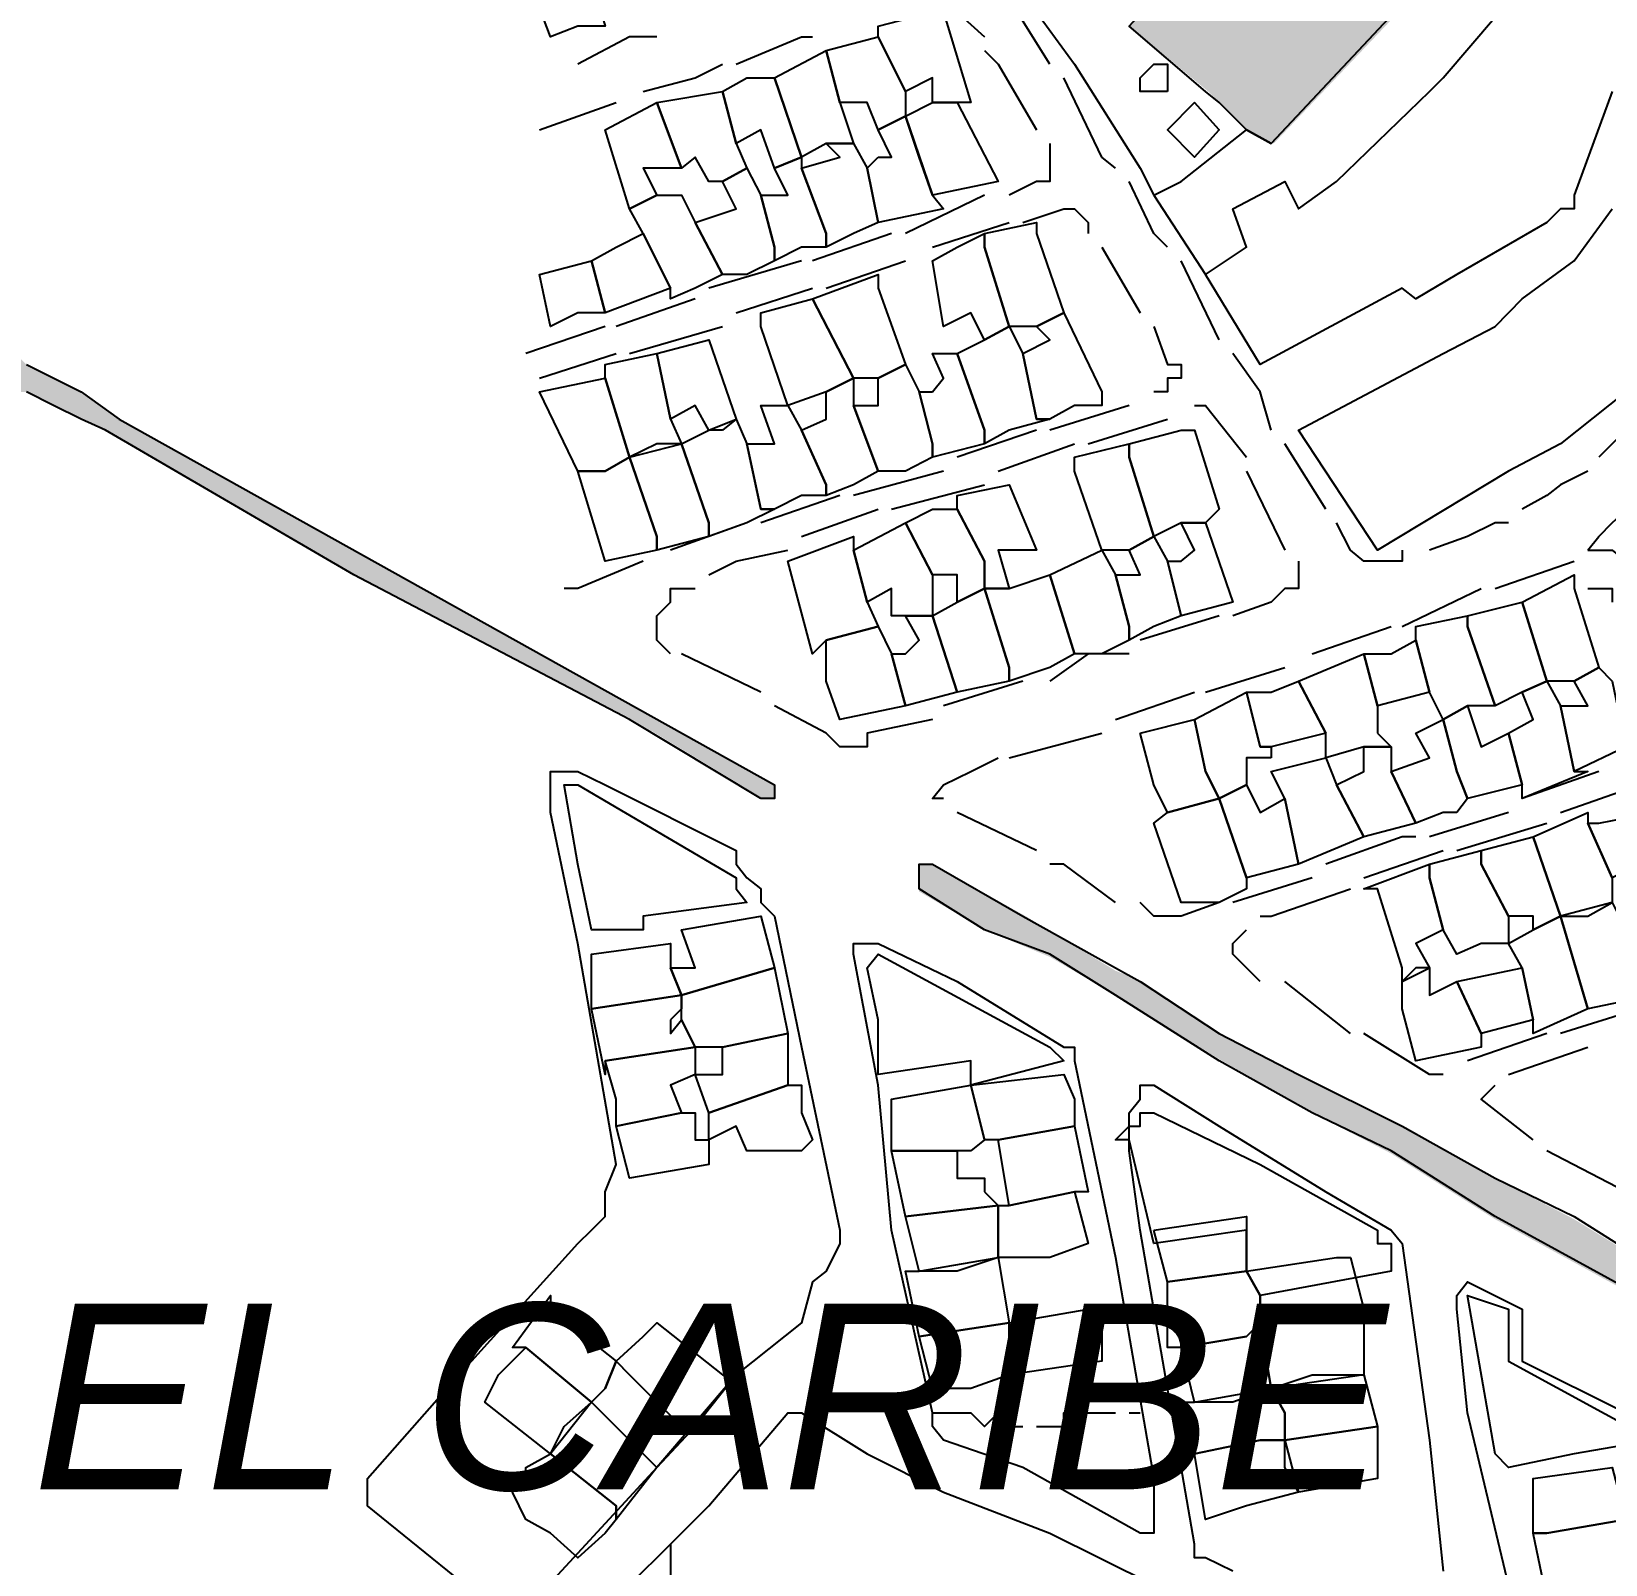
# Model space of a CAD drawing. Header units: millimetres. Extents: x -3588 to 75209, y -3737 to 38254.
# Drawn here: x 3401 to 3563.7, y 20118.2 to 20276.7 of the extents above; entities that cross this region are included whole.
import ezdxf

# ---------------------------------------------------------------- set-up
doc = ezdxf.new("R2010")
doc.units = ezdxf.units.MM
for name, color, linetype in [('H', 250, 'Continuous'), ('P', 253, 'Continuous'), ('T', 7, 'Continuous')]:
    doc.layers.add(name, color=color, linetype=linetype)

msp = doc.modelspace()

# ---------------------------------------------------------------- hatches: boundary and pattern name
at = {"layer": 'H', "linetype": 'Continuous'}
for points in [[(3548.364, 20290.815), (3551.181, 20287.998), (3529.448, 20265.129), (3526.615, 20266.537), (3524.087, 20269.082), (3522.662, 20270.49), (3514.484, 20277.26), (3536.217, 20300.417), (3548.364, 20290.815), (3548.364, 20290.815)], [(3477.788, 20197.385), (3476.652, 20197.385), (3463.113, 20205.563), (3434.594, 20220.239), (3408.908, 20235.202), (3406.091, 20236.611), (3403.259, 20238.035), (3400.714, 20239.443), (3397.897, 20239.443), (3393.944, 20240.563), (3389.719, 20240.563), (3385.767, 20240.563), (3382.934, 20239.443), (3381.814, 20239.443), (3381.814, 20240.563), (3381.814, 20241.988), (3384.342, 20243.396), (3385.767, 20244.804), (3387.175, 20246.213), (3388.583, 20248.757), (3388.583, 20250.166), (3389.719, 20250.166), (3391.128, 20250.166), (3393.944, 20247.349), (3396.489, 20246.213), (3399.306, 20243.396), (3400.714, 20241.988), (3406.091, 20239.443), (3410.044, 20236.611), (3477.788, 20198.794), (3477.788, 20197.385), (3477.788, 20197.385)], [(3586.181, 20136.411), (3576.867, 20140.364), (3567.265, 20145.725), (3552.317, 20153.903), (3541.579, 20160.689), (3533.401, 20164.914), (3524.087, 20170.275), (3513.076, 20177.061), (3506.291, 20181.014), (3499.521, 20183.83), (3492.751, 20187.783), (3492.751, 20189.192), (3492.751, 20190.6), (3494.16, 20190.6), (3503.762, 20185.239), (3513.076, 20179.589), (3515.893, 20178.469), (3524.087, 20172.82), (3531.993, 20168.867), (3542.987, 20163.506), (3552.317, 20158.144), (3560.495, 20153.903), (3571.506, 20147.134), (3578.275, 20143.181), (3589.014, 20137.82), (3595.783, 20133.579), (3602.553, 20129.626), (3617.516, 20121.448), (3624.286, 20116.087), (3629.663, 20113.254), (3633.616, 20109.301), (3639.249, 20106.484), (3647.155, 20103.94), (3655.349, 20099.715), (3662.119, 20098.29), (3663.527, 20098.29), (3668.888, 20095.762), (3675.674, 20094.338), (3682.443, 20092.929), (3693.454, 20090.401), (3707.009, 20087.568), (3720.548, 20084.751), (3721.685, 20083.615), (3721.685, 20082.207), (3719.14, 20082.207), (3697.407, 20086.16), (3689.213, 20088.976), (3682.443, 20090.401), (3675.674, 20090.401), (3667.48, 20092.929), (3660.71, 20095.762), (3655.349, 20098.29), (3649.988, 20099.715), (3643.202, 20102.531), (3636.433, 20106.484), (3629.663, 20110.725), (3618.925, 20117.495), (3606.506, 20124.264), (3601.145, 20126.809), (3595.783, 20131.05), (3586.181, 20136.411), (3586.181, 20136.411)]]:
    msp.add_hatch(color=256, dxfattribs=at).paths.add_polyline_path(points)

# ---------------------------------------------------------------- linework, layer by layer
at = {"layer": 'P'}
for points in [[(3553.726, 20300.417), (3545.532, 20304.37), (3541.579, 20305.779), (3537.354, 20308.595), (3533.401, 20310.02), (3531.993, 20311.14), (3528.04, 20312.548), (3526.615, 20310.02), (3525.207, 20307.187), (3522.39, 20304.37), (3519.846, 20301.826), (3517.029, 20297.585), (3511.668, 20292.223), (3508.835, 20288.271), (3507.715, 20286.862), (3504.882, 20285.454), (3503.474, 20282.909), (3504.882, 20278.684), (3508.835, 20273.323), (3515.605, 20262.585), (3517.029, 20259.768)], [(3549.485, 20289.695), (3550.893, 20288.271), (3529.16, 20265.129), (3526.615, 20266.537), (3523.799, 20269.37), (3522.39, 20270.49), (3514.484, 20277.26), (3535.929, 20300.417), (3548.364, 20290.815), (3549.485, 20289.695)], [(3517.029, 20259.768), (3519.846, 20261.176), (3526.615, 20266.537), (3529.16, 20265.129), (3550.893, 20288.271), (3548.364, 20290.815), (3553.726, 20300.417)], [(3457.463, 20277.26), (3454.631, 20276.14), (3452.102, 20282.909), (3454.631, 20284.046), (3454.631, 20285.454), (3457.463, 20286.862), (3460.28, 20277.26), (3457.463, 20277.26)], [(3494.16, 20281.501), (3495.28, 20281.501), (3495.28, 20280.093), (3496.704, 20278.684), (3499.521, 20276.14)], [(3564.448, 20270.49), (3560.495, 20259.768), (3560.495, 20258.36), (3559.087, 20258.36), (3557.678, 20256.935), (3548.364, 20251.574), (3544.123, 20249.045), (3542.715, 20250.166), (3528.04, 20242.26), (3522.39, 20251.574), (3526.615, 20254.407), (3525.207, 20258.36), (3530.568, 20261.176), (3531.993, 20258.36), (3535.929, 20261.176), (3545.532, 20270.49), (3546.94, 20271.899), (3555.134, 20281.501)], [(3506.291, 20273.323), (3502.066, 20280.093)], [(3488.51, 20276.14), (3488.51, 20277.26), (3494.16, 20278.684), (3495.28, 20278.684), (3498.113, 20269.37), (3496.704, 20269.37), (3494.16, 20269.37), (3494.16, 20271.899), (3491.343, 20270.49), (3488.51, 20276.14)], [(3465.641, 20276.14), (3462.824, 20276.14), (3457.463, 20273.323)], [(3473.835, 20273.323), (3480.605, 20276.14), (3481.741, 20276.14)], [(3491.343, 20270.49), (3491.343, 20267.946), (3488.51, 20266.537), (3487.39, 20269.37), (3484.557, 20269.37), (3483.149, 20274.731), (3488.51, 20276.14), (3491.343, 20270.49)], [(3484.557, 20269.37), (3485.966, 20265.129), (3483.149, 20265.129), (3480.605, 20263.721), (3477.788, 20271.899), (3483.149, 20274.731), (3484.557, 20269.37)], [(3499.521, 20274.731), (3500.929, 20273.323), (3504.882, 20266.537)], [(3464.233, 20270.49), (3469.594, 20271.899), (3472.427, 20273.323)], [(3518.437, 20270.49), (3517.029, 20270.49), (3515.605, 20270.49), (3515.605, 20271.899), (3517.029, 20273.323), (3518.437, 20273.323), (3518.437, 20271.899), (3518.437, 20270.49)], [(3474.955, 20271.899), (3477.788, 20271.899), (3480.605, 20263.721), (3477.788, 20262.585), (3476.38, 20266.537), (3473.835, 20265.129), (3472.427, 20270.49), (3474.955, 20271.899)], [(3511.668, 20263.721), (3507.715, 20271.899)], [(3453.51, 20266.537), (3461.416, 20269.37)], [(3467.065, 20262.585), (3464.233, 20262.585), (3465.641, 20259.768), (3462.824, 20258.36), (3460.28, 20266.537), (3465.641, 20269.37), (3468.186, 20262.585), (3467.065, 20262.585)], [(3473.835, 20265.129), (3474.955, 20262.585), (3472.427, 20261.176), (3471.018, 20261.176), (3469.594, 20263.721), (3468.186, 20262.585), (3465.641, 20269.37), (3472.427, 20270.49), (3473.835, 20265.129)], [(3492.751, 20263.721), (3491.343, 20267.946), (3494.16, 20269.37), (3496.704, 20269.37), (3500.929, 20261.176), (3494.16, 20259.768), (3492.751, 20263.721)], [(3521.254, 20269.37), (3518.437, 20266.537), (3521.254, 20263.721), (3523.799, 20266.537), (3521.254, 20269.37)], [(3488.51, 20263.721), (3489.919, 20263.721), (3488.51, 20266.537), (3491.343, 20267.946), (3494.16, 20259.768), (3495.28, 20258.36), (3488.51, 20256.935), (3487.39, 20262.585), (3488.51, 20263.721)], [(3485.966, 20255.815), (3483.149, 20254.407), (3483.149, 20255.815), (3480.605, 20262.585), (3484.557, 20263.721), (3483.149, 20265.129), (3485.966, 20265.129), (3487.39, 20262.585), (3488.51, 20256.935), (3485.966, 20255.815)], [(3506.291, 20265.129), (3506.291, 20263.721), (3506.291, 20262.585), (3506.291, 20261.176), (3504.882, 20261.176), (3502.066, 20259.768)], [(3480.605, 20254.407), (3477.788, 20252.998), (3477.788, 20254.407), (3476.38, 20259.768), (3479.196, 20259.768), (3477.788, 20262.585), (3480.605, 20263.721), (3480.605, 20262.585), (3483.149, 20255.815), (3483.149, 20254.407), (3480.605, 20254.407)], [(3513.076, 20262.585), (3511.668, 20263.721)], [(3474.955, 20251.574), (3472.427, 20251.574), (3469.594, 20256.935), (3473.835, 20258.36), (3472.427, 20261.176), (3474.955, 20262.585), (3476.38, 20259.768), (3477.788, 20254.407), (3477.788, 20252.998), (3474.955, 20251.574)], [(3518.437, 20254.407), (3517.029, 20255.815), (3514.484, 20261.176)], [(3469.594, 20250.166), (3467.065, 20249.045), (3467.065, 20250.166), (3464.233, 20255.815), (3462.824, 20258.36), (3465.641, 20259.768), (3468.186, 20259.768), (3469.594, 20256.935), (3472.427, 20251.574), (3469.594, 20250.166)], [(3499.521, 20259.768), (3491.343, 20255.815)], [(3517.029, 20259.768), (3522.39, 20251.574)], [(3503.474, 20256.935), (3507.715, 20258.36), (3508.835, 20258.36), (3510.243, 20256.935), (3510.243, 20255.815)], [(3565.856, 20239.443), (3559.087, 20234.082), (3553.726, 20231.249), (3540.17, 20223.071), (3531.993, 20235.49), (3546.94, 20243.396), (3552.317, 20246.213), (3555.134, 20249.045), (3560.495, 20252.998), (3564.448, 20258.36)], [(3494.16, 20254.407), (3502.066, 20256.935)], [(3504.882, 20246.213), (3502.066, 20246.213), (3499.521, 20254.407), (3499.521, 20255.815), (3504.882, 20256.935), (3504.882, 20255.815), (3507.715, 20247.621), (3504.882, 20246.213)], [(3461.416, 20254.407), (3464.233, 20255.815), (3467.065, 20250.166), (3460.28, 20247.621), (3458.872, 20252.998), (3461.416, 20254.407)], [(3489.919, 20255.815), (3481.741, 20252.998)], [(3496.704, 20254.407), (3499.521, 20255.815), (3499.521, 20254.407), (3502.066, 20246.213), (3499.521, 20244.804), (3498.113, 20247.621), (3495.28, 20246.213), (3494.16, 20252.998), (3496.704, 20254.407)], [(3457.463, 20247.621), (3454.631, 20246.213), (3453.51, 20251.574), (3458.872, 20252.998), (3460.28, 20247.621), (3457.463, 20247.621)], [(3480.605, 20252.998), (3471.018, 20250.166)], [(3483.149, 20250.166), (3491.343, 20252.998)], [(3511.668, 20254.407), (3515.605, 20247.621)], [(3523.799, 20244.804), (3519.846, 20252.998)], [(3488.51, 20240.852), (3485.966, 20240.852), (3481.741, 20249.045), (3488.51, 20251.574), (3488.51, 20250.166), (3491.343, 20242.26), (3488.51, 20240.852)], [(3473.835, 20247.621), (3481.741, 20250.166)], [(3469.594, 20249.045), (3461.416, 20246.213)], [(3483.149, 20239.443), (3479.196, 20238.035), (3476.38, 20246.213), (3476.38, 20247.621), (3481.741, 20249.045), (3485.966, 20240.852), (3483.149, 20239.443)], [(3508.835, 20238.035), (3506.291, 20236.611), (3504.882, 20236.611), (3503.474, 20243.396), (3506.291, 20244.804), (3504.882, 20246.213), (3507.715, 20247.621), (3511.668, 20239.443), (3511.668, 20238.035), (3508.835, 20238.035)], [(3460.28, 20246.213), (3452.102, 20243.396)], [(3462.824, 20243.396), (3472.427, 20246.213)], [(3502.066, 20235.49), (3499.521, 20234.082), (3499.521, 20235.49), (3496.704, 20243.396), (3499.521, 20244.804), (3502.066, 20246.213), (3503.474, 20243.396), (3504.882, 20236.611), (3506.291, 20236.611), (3502.066, 20235.49)], [(3517.029, 20246.213), (3518.437, 20242.26), (3519.846, 20242.26), (3519.846, 20240.852), (3518.437, 20240.852), (3518.437, 20239.443), (3517.029, 20239.443)], [(3453.51, 20240.852), (3461.416, 20243.396)], [(3465.641, 20234.082), (3462.824, 20232.674), (3460.28, 20240.852), (3460.28, 20242.26), (3465.641, 20243.396), (3467.065, 20236.611), (3468.186, 20234.082), (3465.641, 20234.082)], [(3472.427, 20235.49), (3471.018, 20235.49), (3469.594, 20238.035), (3467.065, 20236.611), (3465.641, 20243.396), (3471.018, 20244.804), (3473.835, 20236.611), (3472.427, 20235.49)], [(3494.16, 20239.443), (3495.28, 20240.852), (3494.16, 20243.396), (3496.704, 20243.396), (3499.521, 20235.49), (3499.521, 20234.082), (3494.16, 20232.674), (3494.16, 20234.082), (3492.751, 20239.443), (3494.16, 20239.443)], [(3529.16, 20235.49), (3528.04, 20239.443), (3525.207, 20243.396)], [(3400.442, 20242.26), (3406.091, 20239.443), (3410.044, 20236.611), (3477.788, 20198.794), (3477.788, 20197.385), (3476.38, 20197.385)], [(3491.343, 20231.249), (3488.51, 20231.249), (3485.966, 20238.035), (3488.51, 20238.035), (3488.51, 20240.852), (3491.343, 20242.26), (3492.751, 20239.443), (3494.16, 20234.082), (3494.16, 20232.674), (3491.343, 20231.249)], [(3460.28, 20231.249), (3457.463, 20231.249), (3453.51, 20239.443), (3460.28, 20240.852), (3462.824, 20232.674), (3460.28, 20231.249)], [(3485.966, 20229.841), (3483.149, 20228.721), (3483.149, 20229.841), (3480.605, 20235.49), (3483.149, 20236.611), (3483.149, 20239.443), (3485.966, 20240.852), (3485.966, 20238.035), (3488.51, 20231.249), (3485.966, 20229.841)], [(3476.38, 20197.385), (3462.824, 20205.563), (3434.306, 20220.527), (3408.62, 20235.49), (3406.091, 20236.611), (3403.259, 20238.035), (3400.442, 20239.443)], [(3569.809, 20239.443), (3565.856, 20235.49), (3563.04, 20232.674)], [(3480.605, 20228.721), (3477.788, 20227.296), (3476.38, 20227.296), (3474.955, 20234.082), (3477.788, 20234.082), (3476.38, 20238.035), (3479.196, 20238.035), (3480.605, 20235.49), (3483.149, 20229.841), (3483.149, 20228.721), (3480.605, 20228.721)], [(3514.484, 20238.035), (3506.291, 20235.49)], [(3521.254, 20238.035), (3522.39, 20238.035), (3526.615, 20232.674)], [(3474.955, 20225.888), (3471.018, 20224.48), (3471.018, 20225.888), (3468.186, 20234.082), (3471.018, 20235.49), (3473.835, 20236.611), (3474.955, 20234.082), (3476.38, 20227.296), (3477.788, 20227.296), (3474.955, 20225.888)], [(3504.882, 20235.49), (3496.704, 20232.674)], [(3510.243, 20234.082), (3518.437, 20236.611)], [(3519.846, 20225.888), (3517.029, 20224.48), (3514.484, 20232.674), (3514.484, 20234.082), (3519.846, 20235.49), (3521.254, 20235.49), (3523.799, 20227.296), (3522.39, 20225.888), (3519.846, 20225.888)], [(3465.641, 20224.48), (3462.824, 20232.674), (3468.186, 20234.082), (3471.018, 20225.888), (3471.018, 20224.48), (3465.641, 20223.071), (3465.641, 20224.48)], [(3500.929, 20231.249), (3508.835, 20234.082)], [(3514.484, 20223.071), (3511.668, 20223.071), (3508.835, 20231.249), (3508.835, 20232.674), (3514.484, 20234.082), (3514.484, 20232.674), (3517.029, 20224.48), (3514.484, 20223.071)], [(3534.809, 20227.296), (3530.568, 20234.082)], [(3460.28, 20231.249), (3462.824, 20232.674), (3465.641, 20224.48), (3465.641, 20223.071), (3460.28, 20221.935), (3457.463, 20231.249), (3460.28, 20231.249)], [(3495.28, 20231.249), (3485.966, 20228.721)], [(3526.615, 20231.249), (3530.568, 20223.071)], [(3561.903, 20231.249), (3559.087, 20229.841), (3557.678, 20228.721), (3555.134, 20227.296)], [(3484.557, 20228.721), (3476.38, 20225.888)], [(3489.919, 20227.296), (3499.521, 20229.841)], [(3500.929, 20219.118), (3499.521, 20219.118), (3499.521, 20221.935), (3496.704, 20227.296), (3496.704, 20228.721), (3502.066, 20229.841), (3504.882, 20223.071), (3500.929, 20223.071), (3502.066, 20219.118), (3500.929, 20219.118)], [(3561.903, 20223.071), (3563.04, 20224.48), (3564.448, 20225.888), (3568.689, 20229.841)], [(3480.605, 20224.48), (3488.51, 20227.296)], [(3494.16, 20227.296), (3496.704, 20227.296), (3499.521, 20221.935), (3499.521, 20219.118), (3496.704, 20217.71), (3496.704, 20220.527), (3494.16, 20220.527), (3491.343, 20225.888), (3494.16, 20227.296)], [(3474.955, 20225.888), (3467.065, 20223.071)], [(3494.16, 20220.527), (3494.16, 20216.286), (3491.343, 20216.286), (3489.919, 20216.286), (3489.919, 20219.118), (3487.39, 20217.71), (3485.966, 20223.071), (3491.343, 20225.888), (3494.16, 20220.527)], [(3519.846, 20221.935), (3521.254, 20223.071), (3519.846, 20225.888), (3522.39, 20225.888), (3525.207, 20217.71), (3519.846, 20216.286), (3518.437, 20221.935), (3519.846, 20221.935)], [(3542.715, 20223.071), (3542.715, 20221.935), (3541.579, 20221.935), (3540.17, 20221.935), (3538.762, 20221.935), (3537.354, 20223.071), (3535.929, 20225.888)], [(3553.726, 20225.888), (3552.317, 20225.888), (3549.485, 20224.48), (3545.532, 20223.071)], [(3483.149, 20213.757), (3481.741, 20212.349), (3479.196, 20221.935), (3485.966, 20224.48), (3485.966, 20223.071), (3487.39, 20217.71), (3488.51, 20215.166), (3483.149, 20213.757)], [(3517.029, 20215.166), (3514.484, 20213.757), (3514.484, 20215.166), (3513.076, 20220.527), (3515.605, 20220.527), (3514.484, 20223.071), (3517.029, 20224.48), (3518.437, 20221.935), (3519.846, 20216.286), (3517.029, 20215.166)], [(3471.018, 20220.527), (3473.835, 20221.935), (3479.196, 20223.071)], [(3511.668, 20212.349), (3508.835, 20212.349), (3506.291, 20220.527), (3511.668, 20223.071), (3513.076, 20220.527), (3514.484, 20215.166), (3514.484, 20213.757), (3511.668, 20212.349)], [(3561.903, 20223.071), (3564.448, 20223.071), (3565.856, 20221.935), (3565.856, 20220.527), (3565.856, 20219.118)], [(3464.233, 20221.935), (3457.463, 20219.118), (3456.055, 20219.118)], [(3506.291, 20210.925), (3502.066, 20209.516), (3502.066, 20210.925), (3499.521, 20219.118), (3502.066, 20219.118), (3506.291, 20220.527), (3508.835, 20212.349), (3506.291, 20210.925)], [(3531.993, 20221.935), (3531.993, 20220.527), (3531.993, 20219.118), (3530.568, 20219.118), (3529.16, 20217.71), (3525.207, 20216.286)], [(3552.317, 20219.118), (3560.495, 20221.935)], [(3557.678, 20209.516), (3555.134, 20217.71), (3560.495, 20220.527), (3560.495, 20219.118), (3563.04, 20210.925), (3560.495, 20209.516), (3557.678, 20209.516)], [(3467.065, 20212.349), (3465.641, 20213.757), (3465.641, 20215.166), (3465.641, 20216.286), (3467.065, 20217.71), (3467.065, 20219.118), (3468.186, 20219.118), (3469.594, 20219.118)], [(3496.704, 20208.396), (3494.16, 20216.286), (3496.704, 20217.71), (3499.521, 20219.118), (3502.066, 20210.925), (3502.066, 20209.516), (3496.704, 20208.396)], [(3542.715, 20215.166), (3550.893, 20219.118)], [(3561.903, 20219.118), (3563.04, 20219.118), (3564.448, 20219.118), (3564.448, 20217.71)], [(3552.317, 20206.972), (3549.485, 20215.166), (3549.485, 20216.286), (3555.134, 20217.71), (3557.678, 20209.516), (3555.134, 20208.396), (3552.317, 20206.972)], [(3491.343, 20212.349), (3492.751, 20213.757), (3491.343, 20216.286), (3494.16, 20216.286), (3496.704, 20208.396), (3491.343, 20206.972), (3489.919, 20212.349), (3491.343, 20212.349)], [(3523.799, 20216.286), (3515.605, 20213.757)], [(3549.485, 20206.972), (3546.94, 20205.563), (3545.532, 20208.396), (3544.123, 20213.757), (3544.123, 20215.166), (3549.485, 20216.286), (3549.485, 20215.166), (3552.317, 20206.972), (3549.485, 20206.972)], [(3489.919, 20212.349), (3491.343, 20206.972), (3484.557, 20205.563), (3483.149, 20209.516), (3483.149, 20213.757), (3488.51, 20215.166), (3489.919, 20212.349)], [(3533.401, 20212.349), (3541.579, 20215.166)], [(3476.38, 20208.396), (3468.186, 20212.349)], [(3514.484, 20212.349), (3510.243, 20212.349), (3506.291, 20209.516)], [(3540.17, 20204.155), (3541.579, 20202.747), (3538.762, 20202.747), (3534.809, 20201.61), (3534.809, 20204.155), (3531.993, 20209.516), (3538.762, 20212.349), (3540.17, 20206.972), (3540.17, 20204.155)], [(3541.579, 20212.349), (3544.123, 20213.757), (3545.532, 20208.396), (3540.17, 20206.972), (3538.762, 20212.349), (3541.579, 20212.349)], [(3522.39, 20208.396), (3530.568, 20210.925)], [(3560.495, 20206.972), (3561.903, 20206.972), (3560.495, 20209.516), (3563.04, 20210.925), (3564.448, 20209.516), (3565.856, 20202.747), (3560.495, 20200.202), (3559.087, 20206.972), (3560.495, 20206.972)], [(3503.474, 20209.516), (3495.28, 20206.972)], [(3529.16, 20208.396), (3531.993, 20209.516), (3534.809, 20204.155), (3529.16, 20202.747), (3528.04, 20202.747), (3526.615, 20208.396), (3529.16, 20208.396)], [(3555.134, 20198.794), (3553.726, 20204.155), (3556.254, 20205.563), (3555.134, 20208.396), (3557.678, 20209.516), (3559.087, 20206.972), (3560.495, 20200.202), (3561.903, 20200.202), (3555.134, 20197.385), (3555.134, 20198.794)], [(3513.076, 20205.563), (3521.254, 20208.396)], [(3529.16, 20201.61), (3526.615, 20201.61), (3526.615, 20198.794), (3523.799, 20197.385), (3522.39, 20200.202), (3521.254, 20205.563), (3526.615, 20208.396), (3528.04, 20202.747), (3529.16, 20202.747), (3529.16, 20201.61)], [(3485.966, 20202.747), (3484.557, 20202.747), (3483.149, 20204.155), (3477.788, 20206.972)], [(3553.726, 20204.155), (3555.134, 20198.794), (3549.485, 20197.385), (3548.364, 20200.202), (3546.94, 20205.563), (3549.485, 20206.972), (3550.893, 20202.747), (3553.726, 20204.155)], [(3494.16, 20205.563), (3487.39, 20204.155), (3487.39, 20202.747), (3485.966, 20202.747)], [(3502.066, 20201.61), (3511.668, 20204.155)], [(3515.605, 20204.155), (3521.254, 20205.563), (3522.39, 20200.202), (3523.799, 20197.385), (3518.437, 20195.961), (3517.029, 20198.794), (3515.605, 20204.155)], [(3548.364, 20195.961), (3546.94, 20195.961), (3544.123, 20194.841), (3541.579, 20200.202), (3545.532, 20201.61), (3544.123, 20204.155), (3546.94, 20205.563), (3548.364, 20200.202), (3549.485, 20197.385), (3548.364, 20195.961)], [(3541.579, 20200.202), (3544.123, 20194.841), (3538.762, 20193.433), (3535.929, 20198.794), (3538.762, 20200.202), (3538.762, 20202.747), (3541.579, 20202.747), (3541.579, 20200.202)], [(3495.28, 20197.385), (3494.16, 20197.385), (3495.28, 20198.794), (3498.113, 20200.202), (3500.929, 20201.61)], [(3535.929, 20198.794), (3538.762, 20193.433), (3531.993, 20190.6), (3530.568, 20197.385), (3529.16, 20200.202), (3534.809, 20201.61), (3535.929, 20198.794)], [(3450.694, 20112.134), (3435.73, 20124.264), (3435.73, 20125.673), (3435.73, 20127.097), (3443.908, 20136.411), (3457.463, 20151.375), (3458.872, 20152.783), (3460.28, 20154.191), (3460.28, 20155.312), (3460.28, 20156.736), (3461.416, 20159.553), (3457.463, 20182.422), (3454.631, 20195.961), (3454.631, 20198.794), (3454.631, 20200.202), (3456.055, 20200.202), (3457.463, 20200.202), (3460.28, 20198.794), (3473.835, 20192.024), (3473.835, 20190.6), (3474.955, 20189.192), (3476.38, 20188.071), (3476.38, 20186.647), (3477.788, 20185.239), (3480.605, 20171.699), (3484.557, 20152.783), (3484.557, 20151.375), (3483.149, 20148.542), (3481.741, 20147.422), (3480.605, 20143.181), (3473.835, 20137.82), (3465.641, 20128.217), (3452.102, 20113.542)], [(3563.04, 20200.202), (3555.134, 20197.385)], [(3457.463, 20190.6), (3456.055, 20198.794), (3457.463, 20198.794), (3473.835, 20189.192), (3473.835, 20188.071), (3474.955, 20186.647), (3464.233, 20185.239), (3464.233, 20183.83), (3458.872, 20183.83), (3457.463, 20190.6)], [(3523.799, 20197.385), (3526.615, 20198.794), (3528.04, 20195.961), (3530.568, 20197.385), (3531.993, 20190.6), (3526.615, 20189.192), (3523.799, 20197.385)], [(3559.087, 20195.961), (3567.265, 20198.794)], [(3523.799, 20186.647), (3519.846, 20186.647), (3517.029, 20194.841), (3518.437, 20195.961), (3523.799, 20197.385), (3526.615, 20189.192), (3526.615, 20188.071), (3523.799, 20186.647)], [(3504.882, 20192.024), (3496.704, 20195.961)], [(3553.726, 20195.961), (3545.532, 20193.433)], [(3548.364, 20192.024), (3557.678, 20194.841)], [(3556.254, 20193.433), (3561.903, 20195.961), (3561.903, 20194.841), (3564.448, 20189.192), (3564.448, 20186.647), (3559.087, 20185.239), (3556.254, 20193.433)], [(3569.809, 20190.6), (3571.218, 20189.192), (3567.265, 20188.071), (3567.265, 20190.6), (3564.448, 20189.192), (3561.903, 20194.841), (3563.04, 20194.841), (3568.689, 20195.961), (3569.809, 20190.6)], [(3544.123, 20193.433), (3542.715, 20193.433), (3534.809, 20190.6)], [(3556.254, 20193.433), (3559.087, 20185.239), (3556.254, 20183.83), (3556.254, 20185.239), (3553.726, 20185.239), (3550.893, 20190.6), (3550.893, 20192.024), (3556.254, 20193.433)], [(3538.762, 20189.192), (3546.94, 20192.024)], [(3550.893, 20182.422), (3548.364, 20181.286), (3546.94, 20183.83), (3545.532, 20189.192), (3545.532, 20190.6), (3550.893, 20192.024), (3550.893, 20190.6), (3553.726, 20185.239), (3553.726, 20182.422), (3550.893, 20182.422)], [(3567.265, 20145.998), (3552.317, 20154.191), (3541.579, 20160.961), (3533.401, 20164.914), (3523.799, 20170.275), (3513.076, 20177.061), (3506.291, 20181.286), (3499.521, 20183.83), (3492.751, 20188.071), (3492.751, 20189.192), (3492.751, 20190.6), (3494.16, 20190.6), (3503.474, 20185.239), (3513.076, 20179.877), (3515.605, 20178.469), (3523.799, 20173.108), (3531.993, 20168.867), (3542.715, 20163.506), (3552.317, 20158.144), (3560.495, 20154.191), (3571.218, 20147.422)], [(3513.076, 20186.647), (3507.715, 20190.6), (3506.291, 20190.6)], [(3544.123, 20179.877), (3542.715, 20178.469), (3542.715, 20179.877), (3540.17, 20188.071), (3538.762, 20188.071), (3545.532, 20190.6), (3545.532, 20189.192), (3546.94, 20183.83), (3544.123, 20182.422), (3545.532, 20179.877), (3544.123, 20179.877)], [(3533.401, 20189.192), (3525.207, 20186.647)], [(3528.04, 20185.239), (3529.16, 20185.239), (3537.354, 20188.071)], [(3523.799, 20186.647), (3519.846, 20185.239), (3518.437, 20185.239), (3517.029, 20185.239), (3515.605, 20186.647)], [(3561.903, 20185.239), (3564.448, 20186.647), (3565.856, 20183.83), (3568.689, 20178.469), (3568.689, 20177.061), (3561.903, 20175.636), (3559.087, 20185.239), (3561.903, 20185.239)], [(3468.186, 20179.877), (3469.594, 20179.877), (3468.186, 20183.83), (3476.38, 20185.239), (3477.788, 20179.877), (3468.186, 20177.061), (3467.065, 20179.877), (3468.186, 20179.877)], [(3556.254, 20174.516), (3555.134, 20179.877), (3553.726, 20182.422), (3556.254, 20183.83), (3559.087, 20185.239), (3561.903, 20175.636), (3556.254, 20173.108), (3556.254, 20174.516)], [(3528.04, 20178.469), (3525.207, 20181.286), (3525.207, 20182.422), (3526.615, 20183.83)], [(3467.065, 20179.877), (3468.186, 20177.061), (3458.872, 20175.636), (3458.872, 20181.286), (3467.065, 20182.422), (3467.065, 20179.877)], [(3515.605, 20121.448), (3503.474, 20128.217), (3495.28, 20131.05), (3494.16, 20132.458), (3494.16, 20133.867), (3489.919, 20152.783), (3488.51, 20167.747), (3485.966, 20181.286), (3485.966, 20182.422), (3487.39, 20182.422), (3488.51, 20182.422), (3496.704, 20178.469), (3507.715, 20171.699), (3508.835, 20171.699), (3508.835, 20170.275), (3513.076, 20149.95), (3517.029, 20127.097), (3517.029, 20124.264), (3517.029, 20122.856), (3517.029, 20121.448), (3515.605, 20121.448)], [(3472.427, 20171.699), (3469.594, 20171.699), (3468.186, 20174.516), (3468.186, 20175.636), (3468.186, 20177.061), (3477.788, 20179.877), (3479.196, 20173.108), (3472.427, 20171.699)], [(3488.51, 20174.516), (3487.39, 20179.877), (3488.51, 20181.286), (3506.291, 20171.699), (3507.715, 20170.275), (3498.113, 20167.747), (3498.113, 20170.275), (3488.51, 20168.867), (3488.51, 20174.516)], [(3545.532, 20178.469), (3545.532, 20177.061), (3548.364, 20178.469), (3550.893, 20173.108), (3550.893, 20171.699), (3544.123, 20170.275), (3542.715, 20175.636), (3542.715, 20178.469), (3545.532, 20179.877), (3545.532, 20178.469)], [(3556.254, 20174.516), (3550.893, 20173.108), (3548.364, 20178.469), (3555.134, 20179.877), (3556.254, 20174.516)], [(3537.354, 20173.108), (3530.568, 20178.469)], [(3467.065, 20174.516), (3467.065, 20173.108), (3468.186, 20174.516), (3469.594, 20171.699), (3460.28, 20170.275), (3460.28, 20168.867), (3458.872, 20175.636), (3468.186, 20177.061), (3468.186, 20175.636), (3467.065, 20174.516)], [(3567.265, 20175.636), (3559.087, 20173.108)], [(3461.416, 20166.322), (3460.28, 20170.275), (3469.594, 20171.699), (3469.594, 20168.867), (3467.065, 20167.747), (3468.186, 20164.914), (3461.416, 20163.506), (3461.416, 20166.322)], [(3479.196, 20167.747), (3471.018, 20164.914), (3469.594, 20168.867), (3472.427, 20168.867), (3472.427, 20171.699), (3479.196, 20173.108), (3479.196, 20167.747)], [(3546.94, 20168.867), (3545.532, 20168.867), (3538.762, 20173.108)], [(3557.678, 20173.108), (3549.485, 20170.275)], [(3553.726, 20168.867), (3561.903, 20171.699)], [(3508.835, 20166.322), (3508.835, 20163.506), (3500.929, 20162.097), (3499.521, 20162.097), (3498.113, 20167.747), (3507.715, 20168.867), (3508.835, 20166.322)], [(3480.605, 20164.914), (3481.741, 20162.097), (3480.605, 20160.961), (3474.955, 20160.961), (3473.835, 20163.506), (3471.018, 20162.097), (3471.018, 20164.914), (3479.196, 20167.747), (3480.605, 20167.747), (3480.605, 20164.914)], [(3498.113, 20160.961), (3496.704, 20160.961), (3489.919, 20160.961), (3489.919, 20166.322), (3498.113, 20167.747), (3499.521, 20162.097), (3498.113, 20160.961)], [(3525.207, 20117.495), (3522.39, 20118.903), (3521.254, 20118.903), (3521.254, 20120.312), (3515.605, 20152.783), (3514.484, 20160.961), (3514.484, 20162.097), (3513.076, 20162.097), (3514.484, 20163.506), (3514.484, 20164.914), (3515.605, 20166.322), (3515.605, 20167.747), (3517.029, 20167.747), (3523.799, 20163.506), (3534.809, 20156.736), (3541.579, 20152.783), (3542.715, 20151.375), (3545.532, 20131.05), (3546.94, 20117.495)], [(3556.254, 20162.097), (3550.893, 20166.322), (3552.317, 20167.747)], [(3471.018, 20160.961), (3471.018, 20159.553), (3462.824, 20158.144), (3461.416, 20163.506), (3468.186, 20164.914), (3469.594, 20164.914), (3469.594, 20162.097), (3471.018, 20162.097), (3471.018, 20160.961)], [(3508.835, 20163.506), (3510.243, 20156.736), (3508.835, 20156.736), (3502.066, 20155.312), (3500.929, 20162.097), (3508.835, 20163.506)], [(3526.615, 20148.542), (3526.615, 20152.783), (3517.029, 20151.375), (3514.484, 20162.097), (3514.484, 20163.506), (3515.605, 20163.506), (3515.605, 20164.914), (3517.029, 20164.914), (3528.04, 20159.553), (3540.17, 20152.783), (3540.17, 20151.375), (3541.579, 20151.375), (3541.579, 20149.95), (3541.579, 20148.542), (3528.04, 20145.998), (3526.615, 20148.542)], [(3499.521, 20156.736), (3500.929, 20155.312), (3491.343, 20154.191), (3489.919, 20160.961), (3496.704, 20160.961), (3496.704, 20158.144), (3499.521, 20158.144), (3499.521, 20156.736)], [(3565.856, 20156.736), (3557.678, 20160.961)], [(3496.704, 20148.542), (3492.751, 20148.542), (3491.343, 20154.191), (3500.929, 20155.312), (3500.929, 20149.95), (3496.704, 20148.542)], [(3506.291, 20149.95), (3500.929, 20149.95), (3500.929, 20155.312), (3502.066, 20155.312), (3508.835, 20156.736), (3510.243, 20151.375), (3506.291, 20149.95)], [(3517.029, 20152.783), (3526.615, 20154.191), (3526.615, 20148.542), (3518.437, 20147.422), (3517.029, 20152.783)], [(3492.751, 20141.773), (3491.343, 20148.542), (3492.751, 20148.542), (3500.929, 20149.95), (3502.066, 20143.181), (3492.751, 20141.773)], [(3535.929, 20149.95), (3537.354, 20149.95), (3538.762, 20144.589), (3537.354, 20144.589), (3528.04, 20143.181), (3528.04, 20145.998), (3526.615, 20148.542), (3535.929, 20149.95)], [(3518.437, 20147.422), (3526.615, 20148.542), (3528.04, 20145.998), (3528.04, 20143.181), (3526.615, 20141.773), (3519.846, 20140.636), (3518.437, 20140.636), (3518.437, 20147.422)], [(3553.726, 20116.087), (3549.485, 20133.867), (3548.364, 20144.589), (3548.364, 20145.998), (3549.485, 20147.422), (3555.134, 20144.589), (3555.134, 20143.181), (3555.134, 20140.636), (3555.134, 20139.228), (3565.856, 20133.867), (3568.689, 20132.458), (3568.689, 20133.867), (3569.809, 20133.867), (3571.218, 20134.987), (3572.642, 20134.987), (3572.642, 20136.411), (3572.642, 20134.987), (3574.05, 20134.987), (3574.05, 20133.867), (3576.579, 20125.673), (3578.003, 20116.087)], [(3460.28, 20136.411), (3458.872, 20134.987), (3452.102, 20140.636), (3450.694, 20140.636), (3454.631, 20145.998), (3454.631, 20144.589), (3461.416, 20139.228), (3460.28, 20136.411)], [(3560.495, 20129.626), (3553.726, 20128.217), (3552.317, 20129.626), (3549.485, 20145.998), (3553.726, 20144.589), (3553.726, 20139.228), (3568.689, 20131.05), (3560.495, 20129.626)], [(3511.668, 20141.773), (3511.668, 20139.228), (3502.066, 20137.82), (3502.066, 20143.181), (3510.243, 20144.589), (3511.668, 20144.589), (3511.668, 20141.773)], [(3537.354, 20144.589), (3538.762, 20144.589), (3538.762, 20137.82), (3529.16, 20136.411), (3528.04, 20143.181), (3537.354, 20144.589)], [(3464.233, 20141.773), (3465.641, 20143.181), (3472.427, 20137.82), (3473.835, 20137.82), (3469.594, 20132.458), (3468.186, 20132.458), (3462.824, 20137.82), (3461.416, 20139.228), (3464.233, 20141.773)], [(3498.113, 20136.411), (3494.16, 20136.411), (3492.751, 20141.773), (3502.066, 20143.181), (3502.066, 20137.82), (3498.113, 20136.411)], [(3525.207, 20134.987), (3521.254, 20134.987), (3519.846, 20140.636), (3526.615, 20141.773), (3528.04, 20143.181), (3529.16, 20136.411), (3525.207, 20134.987)], [(3449.269, 20137.82), (3452.102, 20140.636), (3458.872, 20134.987), (3454.631, 20129.626), (3447.861, 20134.987), (3449.269, 20137.82)], [(3465.641, 20128.217), (3458.872, 20134.987), (3460.28, 20136.411), (3461.416, 20139.228), (3462.824, 20137.82), (3468.186, 20132.458), (3469.594, 20132.458), (3465.641, 20128.217)], [(3533.401, 20137.82), (3538.762, 20137.82), (3540.17, 20132.458), (3530.568, 20131.05), (3530.568, 20133.867), (3529.16, 20136.411), (3533.401, 20137.82)], [(3521.254, 20129.626), (3519.846, 20134.987), (3521.254, 20134.987), (3529.16, 20136.411), (3530.568, 20133.867), (3530.568, 20131.05), (3528.04, 20131.05), (3521.254, 20129.626)], [(3456.055, 20132.458), (3458.872, 20134.987), (3465.641, 20128.217), (3461.416, 20122.856), (3461.416, 20124.264), (3454.631, 20129.626), (3456.055, 20132.458)], [(3462.824, 20116.087), (3467.065, 20120.312), (3471.018, 20124.264), (3479.196, 20133.867), (3480.605, 20133.867), (3487.39, 20129.626), (3495.28, 20125.673), (3506.291, 20121.448), (3517.029, 20116.087)], [(3494.16, 20133.867), (3495.28, 20133.867), (3496.704, 20133.867), (3498.113, 20133.867), (3499.521, 20132.458), (3500.929, 20133.867), (3502.066, 20133.867), (3502.066, 20132.458), (3503.474, 20132.458)], [(3504.882, 20132.458), (3506.291, 20132.458), (3507.715, 20132.458), (3507.715, 20133.867), (3508.835, 20133.867), (3511.668, 20133.867), (3513.076, 20133.867)], [(3514.484, 20133.867), (3515.605, 20133.867)], [(3526.615, 20124.264), (3522.39, 20122.856), (3521.254, 20129.626), (3528.04, 20131.05), (3530.568, 20131.05), (3531.993, 20125.673), (3526.615, 20124.264)], [(3530.568, 20128.217), (3530.568, 20131.05), (3540.17, 20132.458), (3540.17, 20127.097), (3531.993, 20125.673), (3530.568, 20128.217)], [(3460.28, 20121.448), (3457.463, 20118.903), (3454.631, 20121.448), (3452.102, 20122.856), (3450.694, 20125.673), (3452.102, 20127.097), (3452.102, 20128.217), (3454.631, 20129.626), (3461.416, 20124.264), (3461.416, 20122.856), (3460.28, 20121.448)], [(3556.254, 20121.448), (3556.254, 20124.264), (3556.254, 20127.097), (3564.448, 20128.217), (3565.856, 20122.856), (3557.678, 20121.448), (3556.254, 20121.448)], [(3559.087, 20114.662), (3557.678, 20114.662), (3556.254, 20121.448), (3557.678, 20121.448), (3565.856, 20122.856), (3567.265, 20117.495), (3564.448, 20116.087), (3559.087, 20114.662)], [(3467.065, 20120.312), (3467.065, 20113.542), (3467.065, 20107.893)]]:
    msp.add_lwpolyline(points, dxfattribs=at)

# ---------------------------------------------------------------- texts
at = {"layer": 'T', "insert": (3401.05, 20145.165), "char_height": 19.20446, "attachment_point": 1}
msp.add_mtext('{\\fArial|b0|i1|c0|p18;EL CARIBE}', dxfattribs=at)

doc.saveas('drawing.dxf')
